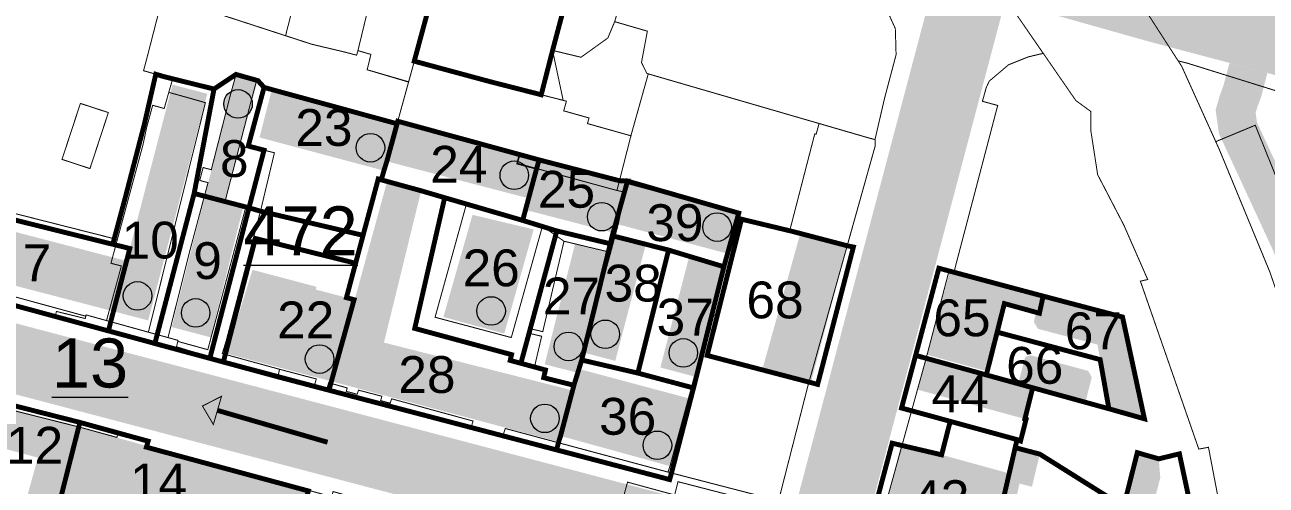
# Model space of a CAD drawing. Header units: millimetres. Extents: x 21689 to 31331, y 37531 to 43751.
# Drawn here: x 25966.4 to 26219.4, y 42600.2 to 42694 of the extents above; entities that cross this region are included whole.
import ezdxf

# ---------------------------------------------------------------- set-up
doc = ezdxf.new("R2010")
doc.units = ezdxf.units.MM
doc.linetypes.add('g5_084', pattern=[0.4, 0.2, -0.2])
doc.layers.add('0.1 ОКН', color=1, linetype='Continuous', lineweight=9, transparency=0.4)
doc.layers.add('00 Дороги', color=252, linetype='Continuous', lineweight=9, transparency=0.2)
for name, color, linetype, lineweight in [('0.15 - Видовые раскрытия', 22, 'Continuous', 9), ('00 границы ОКН', 1, 'Continuous', 40), ('00 номер ОКН', 7, 'Continuous', 15), ('00 Разраб границы', 5, 'g5_084', 50), ('CONTUR', 150, 'Continuous', 9)]:
    doc.layers.add(name, color=color, linetype=linetype, lineweight=lineweight)
doc.styles.get("Standard").update_dxf_attribs({"font": 'arial.ttf'})
doc.linetypes.add('474_2', pattern='A,1,-0.5,[222,geobl2.shx,S=0.1,R=0,X=0,Y=0],-0.5,3', length=5)

# ---------------------------------------------------------------- blocks, each defined once
blk = doc.blocks.new('участки все')
at = {"layer": 'CONTUR', "const_width": 0.2}
for points in [[(3337.77, 4857.37), (3331.8, 4857.33), (3329.4, 4907.09), (3322.9, 4909.74), (3325.85, 4931.35), (3326.67, 4931.21), (3325.99, 4938.66), (3323.61, 4946.5), (3322.75, 4955.92), (3320.92, 4965.53), (3318.94, 4965.17), (3307.04, 4999.37), (3308.53, 4999.71), (3303.69, 5010.74), (3298.33, 5021.07), (3296.91, 5030.23), (3296.97, 5033.92), (3293.88, 5036.17), (3258.14, 5087.95)], [(3049.04, 5399.05), (3066.58, 5372.74), (3078.65, 5357.23), (3107.37, 5320.22), (3113.09, 5315.45), (3117.25, 5306.37), (3121.31, 5300.93), (3129.16, 5291.09), (3134.57, 5285.48), (3142.06, 5278.43), (3152.97, 5263.44), (3156.91, 5257.73), (3189.28, 5222.13), (3221.5, 5184.63), (3232.52, 5170.43), (3237.83, 5162.11), (3256.27, 5134.4), (3263.77, 5123.3), (3273.45, 5108.14), (3315.47, 5043.12), (3323.12, 5026.21), (3333.41, 5001.28)], [(3372.26, 5026.45), (3316.49, 5043.82), (3314.74, 5044.24), (3299.73, 5067.5), (3299.73, 5067.5), (3307.07, 5065.38), (3312.33, 5062.09), (3318.29, 5059.58), (3321.07, 5058.82), (3322.86, 5061.15), (3345.38, 5060.51)], [(3120.09, 5053.52), (3132.84, 5049.37), (3138.16, 5047.64), (3144.87, 5046.05), (3147.31, 5045.41), (3147.57, 5046.34), (3150.22, 5045.57), (3149.45, 5042.44), (3157.9, 5039.99), (3155.72, 5032.06), (3155.7, 5031.95), (3155.55, 5031.43), (3128.45, 5038.84), (3127.22, 5040.22), (3122.73, 5041.49), (3118.24, 5038.52), (3108.01, 5041.05), (3104.74, 5042.01), (3103.88, 5042.24), (3104.58, 5044.87), (3107.29, 5055.41)], [(3283.1, 5051.78), (3287.23, 5045.78), (3284.17, 5045.06), (3280.17, 5043.45), (3276.23, 5040.12), (3275.6, 5038.74), (3274.85, 5036.01), (3277.96, 5035.17), (3269.33, 5002.31), (3269.06, 5001.08), (3268.01, 5001.37), (3264.24, 4986.93), (3263.38, 4983.67), (3253.63, 4948.52)], [(3199.66, 4948.01), (3202.52, 4958.43), (3212.12, 4955.82), (3212.81, 4958.52), (3232.96, 4953.32), (3239.21, 4977.79), (3252.98, 5026.88), (3252.95, 5028.22), (3254.9, 5036.64), (3257.25, 5045.5), (3257.16, 5048.73), (3257.09, 5050.84), (3254.86, 5055.73)], [(3077.84, 4994.64), (3085.96, 4992.48), (3086.12, 4993.21), (3092, 4991.76), (3092.16, 4992.5), (3110.92, 4987.31), (3110.59, 4986.02), (3123.68, 4981.94), (3131.24, 4979.9), (3131.61, 4981.42), (3139.08, 4979.46), (3138.75, 4978.26), (3141.29, 4977.58), (3141.6, 4978.69), (3145.39, 4977.62), (3145.19, 4976.93), (3147.41, 4976.34), (3147.69, 4977.17), (3152.46, 4975.93), (3152.2, 4975.05), (3154.13, 4974.52), (3154.44, 4975.41), (3171.03, 4970.88), (3170.71, 4969.78), (3177.16, 4968.05), (3177.61, 4969.36), (3210.68, 4960.5), (3233.3, 4954.65)], [(3232.96, 4953.32), (3212.81, 4958.52), (3212.12, 4955.82), (3202.52, 4958.43), (3199.66, 4948.01)], [(3142.21, 4955.47), (3104.79, 4965.8), (3105.12, 4967.03), (3098.75, 4968.72), (3098.44, 4967.55), (3095.53, 4968.35), (3090.89, 4969.63), (3074.54, 4973.73)], [(3074.54, 4973.73), (3090.89, 4969.63), (3086.85, 4955.03), (3085.36, 4950.56), (3084.86, 4948.58), (3078.73, 4950.37)]]:
    blk.add_lwpolyline(points, dxfattribs=at)
for points in [[(3170.71, 5082.87), (3184.7, 5079.25), (3195.16, 5076.6), (3194.46, 5073.87), (3192.23, 5065.2), (3191.82, 5063.55), (3194.59, 5062.88), (3195.51, 5062.32), (3202.23, 5060.26), (3199.9, 5052.24), (3198.51, 5048.92), (3193.04, 5044.99), (3187.24, 5046.38), (3189.4, 5036.21), (3174.65, 5039.98), (3159.07, 5044.19), (3163.23, 5059.6), (3164.99, 5059.08), (3167.03, 5066.58), (3166.43, 5066.77), (3170.71, 5082.87)], [(3120.09, 5053.52), (3120.89, 5055.62), (3126.98, 5080.16), (3132.79, 5074.92), (3134.35, 5080.8), (3140.19, 5079.19), (3139.87, 5078.02), (3133.5, 5051.99), (3133.21, 5050.94), (3132.84, 5049.37), (3120.09, 5053.52)], [(3199.07, 5075.63), (3247.27, 5062.19), (3252.33, 5059.12), (3254.86, 5055.73), (3257.09, 5050.84), (3257.16, 5048.73), (3257.25, 5045.5), (3254.9, 5036.64), (3252.95, 5028.22), (3251.82, 5028.51), (3208.64, 5041.05), (3206.45, 5041.7), (3205.36, 5043.92), (3206.56, 5050.3), (3199.9, 5052.24), (3202.23, 5060.26), (3195.51, 5062.32), (3199.07, 5075.63)], [(3152.96, 5066.89), (3148.06, 5068.14), (3148.22, 5068.79), (3143.16, 5070.05), (3138.23, 5071.37), (3133.5, 5051.99), (3133.21, 5050.94), (3132.84, 5049.37), (3138.16, 5047.64), (3144.87, 5046.05), (3147.31, 5045.41), (3147.57, 5046.34), (3149.6, 5054.71), (3151.98, 5063.46), (3152.96, 5066.89)], [(3151.98, 5063.46), (3154.83, 5062.66), (3154.98, 5062.06), (3163.23, 5059.6), (3159.07, 5044.19), (3157.89, 5039.94), (3149.45, 5042.44), (3150.22, 5045.57), (3147.57, 5046.34), (3149.6, 5054.71), (3151.98, 5063.46)], [(3187.24, 5046.38), (3193.04, 5044.99), (3198.51, 5048.92), (3199.9, 5052.24), (3206.56, 5050.3), (3205.36, 5043.92), (3206.45, 5041.7), (3206.73, 5041.61), (3206.48, 5040.66), (3203.46, 5029.91), (3203.21, 5028.99), (3194.35, 5031.48), (3194.67, 5032.62), (3189.51, 5034.07), (3190.06, 5036.04), (3189.4, 5036.21), (3187.24, 5046.38)], [(3159.07, 5044.19), (3174.65, 5039.98), (3190.06, 5036.04), (3189.51, 5034.07), (3194.67, 5032.62), (3194.35, 5031.48), (3203.21, 5028.99), (3200.36, 5017.85), (3180.09, 5023.38), (3180.62, 5025.26), (3155.72, 5032.06), (3159.07, 5044.19)], [(3096.36, 4991.34), (3110.92, 4987.31), (3110.86, 4987.1), (3116.98, 4985.42), (3124.69, 5014.35), (3120.44, 5015.41), (3125.77, 5035.95), (3126.93, 5040.3), (3122.73, 5041.49), (3118.24, 5038.52), (3109.82, 5040.6), (3109.02, 5037.83), (3108.09, 5034.55), (3105.74, 5035.2), (3104.52, 5030.71), (3103.75, 5027.1), (3098.54, 5007.86), (3097.24, 5003.02), (3099.36, 5002.48), (3096.39, 4991.55), (3096.36, 4991.34)], [(3122.73, 5041.49), (3121.51, 5037.04), (3117.69, 5022.08), (3116.02, 5022.52), (3115.33, 5019.89), (3117.02, 5019.45), (3116.24, 5016.55), (3120.44, 5015.41), (3125.77, 5035.95), (3126.93, 5040.3), (3122.73, 5041.49)], [(3112.47, 5036.88), (3109.02, 5037.83), (3108.09, 5034.55), (3105.74, 5035.2), (3104.52, 5030.71), (3103.75, 5027.1), (3098.54, 5007.86), (3097.24, 5003.02), (3099.36, 5002.48), (3096.39, 4991.55), (3096.36, 4991.34), (3104.87, 4988.98), (3116.49, 5035.73), (3112.47, 5036.88)], [(3128.45, 5038.84), (3155.55, 5031.43), (3153.47, 5023.79), (3152.85, 5021.8), (3152.34, 5020.01), (3151.71, 5020.19), (3148.63, 5008.71), (3127.71, 5013.63), (3130.55, 5025.52), (3125.22, 5026.9), (3128.45, 5038.84)], [(3087.26, 5024.18), (3091.01, 5035.58), (3096.71, 5033.72), (3092.96, 5022.31), (3087.26, 5024.18)], [(3155.7, 5031.95), (3180.44, 5025.19), (3179.94, 5023.27), (3183.96, 5022.2), (3181.72, 5013.9), (3181.16, 5011.75), (3160.46, 5017.79), (3153.52, 5019.7), (3152.34, 5020.01), (3152.85, 5021.8), (3153.47, 5023.79), (3155.7, 5031.95)], [(3241.54, 5031.5), (3251.83, 5028.51), (3252.95, 5028.22), (3252.97, 5027.61), (3252.98, 5026.88), (3247.28, 5006.59), (3242.5, 5007.84), (3237.73, 5009.09), (3235.81, 5009.6), (3235.57, 5009.64), (3239.18, 5023.61), (3240.68, 5029.39), (3240.96, 5029.32), (3241.42, 5030.97), (3241.54, 5031.5)], [(3322.4, 5027.8), (3323.12, 5026.21), (3333.41, 5001.28), (3337.07, 4990.71), (3348.86, 4946.46), (3349.93, 4940.2), (3350.47, 4924.42), (3356.42, 4923.37), (3358.89, 4926.8), (3358.99, 4932.02), (3357.6, 4946.31), (3353.84, 4965.2), (3349.1, 4992.71), (3339.16, 5011.4), (3334.62, 5020.82), (3330.45, 5031.14), (3322.4, 5027.8)], [(3183.99, 5022.31), (3181.72, 5013.9), (3181.16, 5011.75), (3185.18, 5010.58), (3189.57, 5007.51), (3199.09, 5005.23), (3200.62, 5010.97), (3201.98, 5017.5), (3200.36, 5017.85), (3183.99, 5022.31)], [(3148.63, 5008.71), (3151.71, 5020.19), (3152.34, 5020.01), (3153.52, 5019.7), (3160.46, 5017.79), (3165.25, 5016.39), (3159.15, 4989.75), (3178.88, 4984.41), (3178.62, 4983.23), (3185.8, 4981.28), (3185.44, 4979.72), (3191.6, 4978.17), (3188.86, 4967.84), (3188.44, 4966.46), (3177.61, 4969.36), (3177.16, 4968.05), (3170.71, 4969.78), (3171.03, 4970.88), (3154.44, 4975.41), (3154.13, 4974.52), (3152.2, 4975.05), (3152.46, 4975.93), (3147.69, 4977.17), (3147.41, 4976.34), (3145.19, 4976.93), (3145.39, 4977.62), (3142.05, 4978.56), (3146.79, 4995.6), (3145.23, 4996.02), (3148.63, 5008.71)], [(3202.36, 5019.29), (3201.98, 5017.5), (3200.62, 5010.97), (3199.09, 5005.23), (3194.23, 4987.73), (3192.3, 4980.76), (3191.61, 4978.17), (3188.86, 4967.84), (3188.44, 4966.46), (3210.77, 4960.48), (3210.84, 4960.73), (3211.18, 4961.73), (3213.82, 4971.42), (3215.33, 4976.96), (3217.07, 4983.45), (3218.7, 4989.66), (3219.89, 4989.35), (3220.72, 4992.34), (3219.53, 4992.65), (3225.03, 5013.13), (3211.96, 5016.7), (3202.36, 5019.29)], [(3116.24, 5016.55), (3113.27, 5005.4), (3108.87, 4987.88), (3110.92, 4987.31), (3110.86, 4987.1), (3116.98, 4985.42), (3124.69, 5014.35), (3120.44, 5015.41), (3116.24, 5016.55)], [(3169.69, 5015.1), (3163.29, 4992.02), (3178.83, 4987.89), (3185.18, 5010.58), (3181.16, 5011.75), (3169.69, 5015.1)], [(3098.54, 5007.86), (3077.27, 5013.25), (3075.9, 5008.65), (3072.97, 4997.78), (3072.89, 4997.49), (3092.1, 4992.24), (3092.16, 4992.5), (3096.36, 4991.34), (3096.39, 4991.55), (3099.36, 5002.48), (3097.24, 5003.02), (3098.54, 5007.86)], [(3127.71, 5013.63), (3120.7, 4987.15), (3119.93, 4984.62), (3131.61, 4981.42), (3139.08, 4979.46), (3138.75, 4978.26), (3141.29, 4977.58), (3141.6, 4978.69), (3142.05, 4978.56), (3146.79, 4995.6), (3145.23, 4996.02), (3148.63, 5008.71), (3127.71, 5013.63)], [(3189.57, 5007.51), (3185.24, 4989.09), (3182.84, 4989.66), (3182.62, 4988.72), (3185.02, 4988.15), (3183.55, 4981.89), (3185.8, 4981.28), (3185.44, 4979.72), (3191.61, 4978.17), (3192.3, 4980.76), (3194.23, 4987.73), (3199.09, 5005.23), (3189.57, 5007.51)], [(3086.85, 4955.03), (3090.89, 4969.63), (3095.53, 4968.35), (3098.44, 4967.55), (3098.75, 4968.72), (3105.12, 4967.03), (3104.79, 4965.8), (3142.21, 4955.47), (3142.5, 4956.51), (3144.51, 4955.95), (3144.21, 4954.93), (3158.59, 4950.96), (3154.52, 4936.04), (3153.92, 4933.22), (3149.07, 4934.5), (3149.82, 4937.38), (3137.57, 4940.89), (3127.39, 4943.79), (3091.47, 4953.73), (3086.85, 4955.03)]]:
    blk.add_lwpolyline(points, close=True, dxfattribs=at)
blk = doc.blocks.new('стрелка вид улицы')
at = {"layer": '0.15 - Видовые раскрытия', "linetype": '474_2'}
h = blk.add_hatch(color=256, dxfattribs=at)
h.dxf.hatch_style = 1
h.paths.add_polyline_path([(-23.36, -2.99), (-23.36, 2.99), (-26.54, 0)])
at = {"layer": '0.15 - Видовые раскрытия', "const_width": 0.2}
blk.add_lwpolyline([(-23.36, -2.99), (-23.36, 2.99), (-26.54, 0), (-23.36, -2.99)], dxfattribs=at)
at = {"layer": '0.15 - Видовые раскрытия', "linetype": '474_2', "const_width": 1}
blk.add_lwpolyline([(-23.36, 0), (0, 0)], dxfattribs=at)

msp = doc.modelspace()

# ---------------------------------------------------------------- hatches: boundary and pattern name
at = {"layer": '0.1 ОКН', "transparency": 33554585}
h = msp.add_hatch(color=1, dxfattribs=at)
h.dxf.hatch_style = 1
h.paths.add_polyline_path([(26013.87, 42682.6), (26009.44, 42683.83), (26003.05, 42658.79), (26007.16, 42657.75)])
h = msp.add_hatch(color=1, dxfattribs=at)
h.dxf.hatch_style = 1
h.paths.add_polyline_path([(26003.62, 42679.91), (25996.53, 42681.76), (25984.5, 42635.59), (25991.58, 42633.74)])
at = {"layer": '0.1 ОКН', "transparency": 33554687}
h = msp.add_hatch(color=2, dxfattribs=at)
h.dxf.hatch_style = 1
edge = h.paths.add_edge_path()
edge.add_arc((26009.89, 42677.84), 2.91, 0, 360)
at = {"layer": '0.1 ОКН', "transparency": 33554585}
h = msp.add_hatch(color=1, dxfattribs=at)
h.dxf.hatch_style = 1
h.paths.add_polyline_path([(26042.17, 42673.31), (26016.65, 42680.28), (26014.26, 42671.01), (26039.62, 42664.25)])
h = msp.add_hatch(color=1, dxfattribs=at)
h.dxf.hatch_style = 1
h.paths.add_polyline_path([(26071.24, 42666.54), (26042.47, 42674.42), (26040.21, 42666.14), (26069.08, 42658.62)])
at = {"layer": '0.1 ОКН', "transparency": 33554687}
h = msp.add_hatch(color=2, dxfattribs=at)
h.dxf.hatch_style = 1
edge = h.paths.add_edge_path()
edge.add_arc((26036.88, 42668.92), 2.91, 0, 360)
h = msp.add_hatch(color=2, dxfattribs=at)
h.dxf.hatch_style = 1
edge = h.paths.add_edge_path()
edge.add_arc((26066.19, 42663.31), 2.91, 0, 360)
at = {"layer": '0.1 ОКН', "transparency": 33554585}
h = msp.add_hatch(color=1, dxfattribs=at)
h.dxf.hatch_style = 1
h.paths.add_polyline_path([(26089.09, 42661.63), (26071.25, 42666.44), (26068.47, 42656.26), (26086.34, 42651.61)])
h = msp.add_hatch(color=1, dxfattribs=at)
h.dxf.hatch_style = 1
h.paths.add_polyline_path([(26047.21, 42660.15), (26040.27, 42662.05), (26031.81, 42631.22), (26028.92, 42621.33), (26075.25, 42609), (26078.06, 42619.49), (26039.63, 42629.22)])
h = msp.add_hatch(color=1, dxfattribs=at)
h.dxf.hatch_style = 1
h.paths.add_polyline_path([(26111.77, 42655.47), (26089.13, 42661.62), (26087.08, 42653.38), (26109.58, 42647.36)])
h = msp.add_hatch(color=1, dxfattribs=at)
h.dxf.hatch_style = 1
h.paths.add_polyline_path([(26010.94, 42656.77), (26003.05, 42658.79), (25996.38, 42632.38), (26004.31, 42630.29)])
at = {"layer": '0.1 ОКН', "transparency": 33554687}
h = msp.add_hatch(color=2, dxfattribs=at)
h.dxf.hatch_style = 1
edge = h.paths.add_edge_path()
edge.add_arc((26084.01, 42654.87), 2.91, 0, 360)
at = {"layer": '0.1 ОКН', "transparency": 33554585}
h = msp.add_hatch(color=1, dxfattribs=at)
h.dxf.hatch_style = 1
h.paths.add_polyline_path([(26070.13, 42652.28), (26057.67, 42655.25), (26051.74, 42634.44), (26064.14, 42631.05)])
at = {"layer": '0.1 ОКН', "transparency": 33554687}
h = msp.add_hatch(color=2, dxfattribs=at)
h.dxf.hatch_style = 1
edge = h.paths.add_edge_path()
edge.add_arc((26107.53, 42652.75), 2.91, 0, 360)
at = {"layer": '0.1 ОКН', "transparency": 33554585}
h = msp.add_hatch(color=1, dxfattribs=at)
h.dxf.hatch_style = 1
h.paths.add_polyline_path([(25987.17, 42645.85), (25962.76, 42652.22), (25960.08, 42641.95), (25984.5, 42635.59)])
h = msp.add_hatch(color=1, dxfattribs=at)
h.dxf.hatch_style = 1
h.paths.add_polyline_path([(26085.32, 42647.55), (26078.54, 42649.22), (26072.38, 42624.79), (26079.02, 42623.1)])
h = msp.add_hatch(color=1, dxfattribs=at)
h.dxf.hatch_style = 1
h.paths.add_polyline_path([(26092.91, 42648.93), (26086.65, 42650.5), (26080.31, 42627.19), (26086.77, 42625.49)])
h = msp.add_hatch(color=1, dxfattribs=at)
h.dxf.hatch_style = 1
h.paths.add_polyline_path([(26116.72, 42623.66), (26126.63, 42621.07), (26134.03, 42648.95), (26124.48, 42651.45)])
h = msp.add_hatch(color=1, dxfattribs=at)
h.dxf.hatch_style = 1
h.paths.add_polyline_path([(26108.87, 42644.69), (26101.85, 42646.8), (26095.96, 42624.16), (26102.87, 42622.31)])
h = msp.add_hatch(color=1, dxfattribs=at)
h.dxf.hatch_style = 1
h.paths.add_polyline_path([(26033.54, 42637.96), (26025.73, 42640.03), (26025.88, 42640.59), (26012.84, 42644.04), (26007.53, 42626.99), (26028.92, 42621.33)])
at = {"layer": '0.1 ОКН', "transparency": 33554687}
h = msp.add_hatch(color=2, dxfattribs=at)
h.dxf.hatch_style = 1
edge = h.paths.add_edge_path()
edge.add_arc((25989.4, 42638.74), 2.91, 0, 360)
at = {"layer": '0.1 ОКН', "transparency": 33554585}
h = msp.add_hatch(color=1, dxfattribs=at)
h.dxf.hatch_style = 1
h.paths.add_polyline_path([(26150.36, 42626.72), (26162.58, 42623.37), (26166.15, 42637.15), (26173.21, 42635.2), (26173.97, 42638.68), (26154.95, 42643.78)])
at = {"layer": '0.1 ОКН', "transparency": 33554687}
h = msp.add_hatch(color=2, dxfattribs=at)
h.dxf.hatch_style = 1
edge = h.paths.add_edge_path()
edge.add_arc((26001.25, 42635.27), 2.91, 0, 360)
h = msp.add_hatch(color=2, dxfattribs=at)
h.dxf.hatch_style = 1
edge = h.paths.add_edge_path()
edge.add_arc((26061.47, 42635.66), 2.91, 0, 360)
at = {"layer": '0.1 ОКН', "transparency": 33554585}
h = msp.add_hatch(color=1, dxfattribs=at)
h.dxf.hatch_style = 1
h.paths.add_polyline_path([(26173.21, 42635.2), (26172.53, 42635.39), (26172.06, 42633.44), (26172.93, 42632.02), (26185.05, 42628.81), (26187.37, 42615.74), (26194.63, 42613.66), (26190.15, 42634.43), (26173.97, 42638.69)])
at = {"layer": '0.1 ОКН', "transparency": 33554687}
h = msp.add_hatch(color=2, dxfattribs=at)
h.dxf.hatch_style = 1
edge = h.paths.add_edge_path()
edge.add_arc((26077.23, 42628.43), 2.91, 0, 360)
h = msp.add_hatch(color=2, dxfattribs=at)
h.dxf.hatch_style = 1
edge = h.paths.add_edge_path()
edge.add_arc((26084.73, 42630.91), 2.91, 0, 360)
h = msp.add_hatch(color=2, dxfattribs=at)
h.dxf.hatch_style = 1
edge = h.paths.add_edge_path()
edge.add_arc((26100.64, 42627.13), 2.91, 0, 360)
h = msp.add_hatch(color=2, dxfattribs=at)
h.dxf.hatch_style = 1
edge = h.paths.add_edge_path()
edge.add_arc((26026.5, 42625.86), 2.91, 0, 360)
at = {"layer": '0.1 ОКН', "transparency": 33554585}
h = msp.add_hatch(color=1, dxfattribs=at)
h.dxf.hatch_style = 1
h.paths.add_polyline_path([(26168.9, 42620.9), (26182.58, 42617.05), (26183.88, 42622.14), (26183.17, 42623.45), (26171.39, 42626.64), (26170.29, 42626.3)])
h = msp.add_hatch(color=1, dxfattribs=at)
h.dxf.hatch_style = 1
h.paths.add_polyline_path([(26101.69, 42617.88), (26079.37, 42623.85), (26075.61, 42610.2), (26097.91, 42604.06)])
h = msp.add_hatch(color=1, dxfattribs=at)
h.dxf.hatch_style = 1
h.paths.add_polyline_path([(26148.4, 42619.63), (26170.25, 42613.66), (26171.85, 42620.06), (26150.16, 42626.08)])
h = msp.add_hatch(color=1, dxfattribs=at)
h.dxf.hatch_style = 1
h.paths.add_polyline_path([(25977.42, 42612.02), (25959.28, 42616.85), (25957.18, 42608.97), (25969.1, 42605.79), (25966.01, 42594.63), (25972.55, 42592.89), (25973.77, 42597.64)])
at = {"layer": '0.1 ОКН', "transparency": 33554687}
h = msp.add_hatch(color=2, dxfattribs=at)
h.dxf.hatch_style = 1
edge = h.paths.add_edge_path()
edge.add_arc((26072.42, 42613.79), 2.91, 0, 360)
at = {"layer": '0.1 ОКН', "transparency": 33554585}
h = msp.add_hatch(color=1, dxfattribs=at)
h.dxf.hatch_style = 1
h.paths.add_polyline_path([(26024.23, 42599), (25977.42, 42612.02), (25973.77, 42597.64), (26020.04, 42584.32)])
at = {"layer": '0.1 ОКН', "transparency": 33554687}
h = msp.add_hatch(color=2, dxfattribs=at)
h.dxf.hatch_style = 1
edge = h.paths.add_edge_path()
edge.add_arc((26095.36, 42608.3), 2.91, 0, 360)
at = {"layer": '0.1 ОКН', "transparency": 33554585}
h = msp.add_hatch(color=1, dxfattribs=at)
h.dxf.hatch_style = 1
h.paths.add_polyline_path([(26141.02, 42591.84), (26163.27, 42586.2), (26167.05, 42602.58), (26153.28, 42606.36), (26144.98, 42608.31)])
h = msp.add_hatch(color=1, dxfattribs=at)
h.dxf.hatch_style = 1
h.paths.add_polyline_path([(26188.2, 42590.27), (26185, 42591.01), (26185.69, 42594.1), (26168.65, 42598.26), (26169.13, 42600.5), (26171.69, 42599.86), (26173.29, 42606.5), (26168.27, 42607.82), (26163.27, 42586.2), (26185.6, 42580.55)])
h = msp.add_hatch(color=1, dxfattribs=at)
h.dxf.hatch_style = 1
h.paths.add_polyline_path([(26191.21, 42596.66), (26196.16, 42595.2), (26197.85, 42601.7), (26197.53, 42605.54), (26193.53, 42606.66)])

# ---------------------------------------------------------------- linework, layer by layer
at = {"layer": '0.1 ОКН', "color": 7, "transparency": 33554687}
for centre in [(26009.89, 42677.84), (26036.88, 42668.92), (26066.19, 42663.31), (26084.01, 42654.87), (26107.53, 42652.75), (25989.4, 42638.74), (26001.25, 42635.27), (26061.47, 42635.66), (26077.23, 42628.43), (26084.73, 42630.91), (26100.64, 42627.13), (26026.5, 42625.86), (26072.42, 42613.79), (26095.36, 42608.3)]:
    msp.add_circle(centre, 2.91, dxfattribs=at)
at = {"layer": '00 границы ОКН', "const_width": 1, "flags": 128}
for points in [[(26045.8, 42686.55), (26049.98, 42701.96), (26051.73, 42701.44), (26053.78, 42708.95), (26053.18, 42709.14), (26057.47, 42725.23), (26058.18, 42727.81), (26082.5, 42721.28), (26081.92, 42718.96), (26081.21, 42716.23), (26078.98, 42707.56), (26078.56, 42705.92), (26073.99, 42688.74), (26071.68, 42679.71), (26061.4, 42682.34), (26045.8, 42686.55)], [(25983.48, 42631.6), (25983.94, 42633.47), (25987.83, 42648.39), (25984.35, 42649.25), (25986.83, 42658.48), (25990.77, 42673.61), (25993.12, 42683.89), (25994.76, 42683.41), (26004.99, 42680.87), (26009.47, 42683.85), (26013.96, 42682.58), (26015.19, 42681.2), (26011.97, 42669.26), (26015.19, 42668.42), (26012.12, 42656.68), (26004.2, 42626.24), (26004.14, 42626.01)], [(26085.76, 42649.36), (26086.16, 42650.99), (26089.26, 42662.12), (26087.61, 42662.2), (26071.25, 42666.44), (26070.71, 42664.56), (26068.47, 42656.26), (26067.91, 42654.11), (26074.86, 42651.97)], [(26028.8, 42620.92), (26028.44, 42619.51), (26074.81, 42607.36), (26075.18, 42608.82), (26075.61, 42610.2), (26078.34, 42620.53), (26072.19, 42622.07), (26072.54, 42623.64), (26067.53, 42625), (26065.36, 42625.59), (26065.63, 42626.77), (26045.9, 42632.11), (26052, 42658.74), (26047.21, 42660.15), (26040.27, 42662.05), (26039.08, 42662.37), (26038.46, 42662.55), (26035.37, 42651.07), (26033.85, 42645.39), (26031.98, 42638.38), (26033.54, 42637.96), (26028.8, 42620.92)], [(26086.16, 42650.99), (26089.26, 42662.12), (26111.93, 42655.6), (26108.91, 42644.67), (26097.63, 42648.07), (26086.16, 42650.99)], [(26105.5, 42626.6), (26112.5, 42654.36), (26122.32, 42652), (26122.54, 42651.95), (26124.48, 42651.45), (26129.26, 42650.2), (26134.03, 42648.95), (26135.3, 42648.69), (26128.01, 42620.71), (26105.5, 42626.6)], [(26079.93, 42625.67), (26085.52, 42648.37), (26085.76, 42649.36), (26086.16, 42650.99), (26097.63, 42648.07), (26091.37, 42623.01), (26079.93, 42625.67)], [(26028.8, 42620.92), (26028.8, 42620.92), (26028.44, 42619.51), (26017.99, 42622.25), (26006.89, 42625.26), (26013.43, 42650.43), (26033.85, 42645.39), (26031.98, 42638.38), (26033.54, 42637.96)], [(26091.37, 42623.01), (26097.63, 42648.07), (26108.91, 42644.67), (26102.72, 42619.98), (26091.37, 42623.01)], [(26152.72, 42644.37), (26147.98, 42626.62), (26162.39, 42622.63), (26166.07, 42637.17), (26173.21, 42635.2), (26173.97, 42638.69), (26171.98, 42639.22), (26152.72, 42644.37)], [(26194.62, 42613.69), (26190.15, 42634.43), (26173.97, 42638.69), (26173.21, 42635.2), (26166.07, 42637.17), (26164.6, 42631.35), (26185.59, 42625.76), (26187.37, 42615.74), (26194.62, 42613.69)], [(26164.6, 42631.35), (26162.39, 42622.63), (26187.37, 42615.74), (26185.59, 42625.76), (26164.6, 42631.35)], [(26147.98, 42626.62), (26145.11, 42615.89), (26168.65, 42609.46), (26169.37, 42609.18), (26170.49, 42613.58), (26170.25, 42613.66), (26171.84, 42620.02), (26162.39, 42622.63), (26147.98, 42626.62)], [(26074.81, 42607.37), (26075.18, 42608.82), (26075.62, 42610.2), (26078.34, 42620.53), (26079.93, 42625.67), (26091.37, 42623.01), (26102.72, 42619.98), (26098.23, 42602.66), (26097.86, 42601.32), (26074.81, 42607.37)], [(25956.01, 42618.46), (25977.66, 42612.96), (25972.13, 42591.25), (25963.77, 42593.48), (25964.18, 42595.12), (25951.14, 42598.6), (25956.01, 42618.46)], [(26155.03, 42613.18), (26153.28, 42606.36), (26143.2, 42608.73), (26137.14, 42586.01), (26161.72, 42579.48), (26168.65, 42609.46), (26155.03, 42613.18)], [(25977.66, 42612.96), (25985.27, 42610.84), (25991.57, 42609.14), (25991.21, 42607.92), (26024.23, 42599), (26019.83, 42583.56), (26013.54, 42585.24), (26009.15, 42585.1), (25999.45, 42587.81), (25997.88, 42582.68), (26000.04, 42578.48), (25999.38, 42575.14), (25977.32, 42580.58), (25978.74, 42585.82), (25971.22, 42587.89), (25972.13, 42591.25), (25977.66, 42612.96)], [(26168.27, 42607.82), (26161.72, 42579.48), (26184.68, 42573.38), (26189.76, 42593.39), (26190.37, 42595.79), (26173.29, 42606.5), (26168.27, 42607.82)], [(26193.16, 42606.8), (26189.76, 42593.39), (26202.48, 42590.57), (26203.74, 42597.2), (26201.74, 42606.56), (26197.53, 42605.54), (26193.16, 42606.8)]]:
    msp.add_lwpolyline(points, close=True, dxfattribs=at)
for points in [[(26035.37, 42651.07), (26014.46, 42655.99), (26012.12, 42656.68), (26015.19, 42668.42), (26011.97, 42669.26), (26015.19, 42681.2), (26042.3, 42673.8), (26040.21, 42666.14), (26039.59, 42664.15), (26039.08, 42662.37), (26038.46, 42662.55), (26035.37, 42651.07)], [(26071.25, 42666.44), (26067.18, 42667.55), (26042.45, 42674.31), (26042.31, 42673.8), (26040.21, 42666.14), (26039.59, 42664.15), (26039.08, 42662.37), (26040.27, 42662.05), (26047.21, 42660.15), (26052, 42658.74), (26067.91, 42654.11), (26068.47, 42656.26), (26070.71, 42664.56), (26071.25, 42666.44)], [(25992.93, 42629.03), (26004.14, 42626.01), (26004.2, 42626.24), (26012.12, 42656.68), (26000.94, 42659.6), (25993.41, 42630.84), (25992.93, 42629.03)], [(26067.91, 42654.11), (26052, 42658.74), (26045.9, 42632.11), (26065.63, 42626.77), (26065.36, 42625.59), (26067.53, 42625), (26074.86, 42651.97), (26067.91, 42654.11)], [(25959.71, 42640.14), (25959.21, 42638.18), (25983.48, 42631.6), (25983.94, 42633.47), (25983.94, 42633.47), (25987.17, 42645.85), (25987.83, 42648.39), (25984.35, 42649.25), (25963.65, 42654.38), (25962.65, 42651.01), (25959.71, 42640.14)], [(26078.34, 42620.53), (26079.93, 42625.67), (26085.52, 42648.37), (26085.76, 42649.36), (26074.86, 42651.97), (26067.53, 42625), (26072.54, 42623.64), (26072.19, 42622.07), (26078.34, 42620.53)]]:
    msp.add_lwpolyline(points, dxfattribs=at)
at = {"layer": '00 Дороги', "lineweight": 9}
for points, const_width in [([(27209.24, 43499.14), (27037.38, 43405.03), (26876.28, 43321.07), (26815.86, 43299.35), (26776.4, 43293.6), (26754.41, 43293.94), (26564, 43337.3), (26500.96, 43343.23), (26354.55, 43310.21), (26319.4, 43288), (26306.54, 43270.19), (26245.37, 43027.94), (26166.79, 42730.3), (26121.38, 42558.5), (26061.96, 42332.12), (25997.51, 42071.83), (25972.36, 41969.76), (25950.24, 41859.92)], 12), ([(26326.27, 43287.05), (26316.67, 43278.04), (26305.05, 43257.44), (26245.37, 43027.94), (26166.79, 42730.3), (26121.38, 42558.5), (26061.96, 42332.12), (25997.51, 42071.83), (25972.36, 41969.76), (25948.76, 41849.3)], 15), ([(26168.1, 42706.06), (26197.56, 42697.77), (26280.9, 42675.67), (26404.64, 42642.83)], 15), ([(26242.27, 42560.56), (26241.7, 42576.32), (26241.03, 42586.1), (26237.23, 42602.9), (26233.42, 42621.48), (26230.38, 42633.63), (26224.59, 42649.39), (26218.13, 42663.35), (26213.67, 42672.94), (26213.2, 42676.34), (26213.73, 42678.18), (26214.58, 42680.5), (26215.81, 42685.16)], 8), ([(25881.94, 42647.67), (26120.61, 42584.82)], 14)]:
    msp.add_lwpolyline(points, dxfattribs=dict(at, const_width=const_width))
at = {"layer": '00 Разраб границы', "ltscale": 5, "const_width": 1, "flags": 128}
msp.add_lwpolyline([(25983.48, 42631.6), (25983.94, 42633.47), (25987.83, 42648.39), (25984.35, 42649.25), (25986.83, 42658.48), (25990.77, 42673.61), (25993.12, 42683.89), (25994.76, 42683.41), (26004.99, 42680.87), (26000.94, 42659.6), (25993.41, 42630.84), (25992.94, 42629.04)], close=True, dxfattribs=at)
msp.add_lwpolyline([(25983.48, 42631.6), (25983.94, 42633.47), (25987.83, 42648.39), (25984.35, 42649.25), (25986.83, 42658.48), (25990.77, 42673.61), (25993.12, 42683.89), (25994.76, 42683.41), (26004.99, 42680.87), (26000.94, 42659.6), (25993.41, 42630.84), (25992.94, 42629.04)], close=True, dxfattribs=at)
at = {"layer": '00 Разраб границы', "ltscale": 3, "const_width": 1}
for points in [[(25983.48, 42631.6), (25992.94, 42629.04), (26004.14, 42626.01), (26006.89, 42625.26), (26028.44, 42619.51), (26074.81, 42607.36), (26097.86, 42601.32), (26102.72, 42619.98), (26108.91, 42644.67), (26111.93, 42655.6), (26089.26, 42662.12), (26087.61, 42662.2), (26071.25, 42666.44), (26042.45, 42674.31), (26042.3, 42673.8), (26015.19, 42681.2), (26013.96, 42682.57), (26009.47, 42683.85), (26004.99, 42680.87), (25996.57, 42682.96), (25994.76, 42683.41), (25993.12, 42683.89), (25990.77, 42673.61), (25986.83, 42658.48), (25984.35, 42649.25), (25987.83, 42648.39), (25983.94, 42633.47), (25983.48, 42631.6)], [(25983.48, 42631.6), (25992.94, 42629.04), (26004.14, 42626.01), (26006.89, 42625.26), (26028.44, 42619.51), (26074.81, 42607.36), (26097.86, 42601.32), (26102.72, 42619.98), (26108.91, 42644.67), (26111.93, 42655.6), (26089.26, 42662.12), (26087.61, 42662.2), (26071.25, 42666.44), (26042.45, 42674.31), (26042.3, 42673.8), (26015.19, 42681.2), (26013.96, 42682.57), (26009.47, 42683.85), (26004.99, 42680.87), (25996.57, 42682.96), (25994.76, 42683.41), (25993.12, 42683.89), (25990.77, 42673.61), (25986.83, 42658.48), (25984.35, 42649.25), (25987.83, 42648.39), (25983.94, 42633.47), (25983.48, 42631.6)], [(26024.23, 42599), (25991.21, 42607.92), (25991.57, 42609.14), (25977.66, 42612.96), (25956.01, 42618.46)], [(26024.23, 42599), (25991.21, 42607.92), (25991.57, 42609.14), (25977.66, 42612.96), (25956.01, 42618.46)], [(26137.14, 42586.01), (26161.72, 42579.48), (26184.68, 42573.38), (26205.16, 42567.95), (26207.05, 42575.03), (26202.48, 42590.57), (26203.74, 42597.2), (26201.74, 42606.56), (26197.53, 42605.54), (26193.16, 42606.8), (26190.37, 42595.79), (26173.29, 42606.5), (26168.28, 42607.82), (26168.65, 42609.46), (26155.03, 42613.18), (26153.28, 42606.36), (26143.2, 42608.73), (26137.14, 42586.01)], [(26137.14, 42586.01), (26161.72, 42579.48), (26184.68, 42573.38), (26205.16, 42567.95), (26207.05, 42575.03), (26202.48, 42590.57), (26203.74, 42597.2), (26201.74, 42606.56), (26197.53, 42605.54), (26193.16, 42606.8), (26190.37, 42595.79), (26173.29, 42606.5), (26168.28, 42607.82), (26168.65, 42609.46), (26155.03, 42613.18), (26153.28, 42606.36), (26143.2, 42608.73), (26137.14, 42586.01)]]:
    msp.add_lwpolyline(points, dxfattribs=at)
at = {"layer": '00 Разраб границы', "ltscale": 5, "const_width": 1, "flags": 128}
msp.add_lwpolyline([(26000.94, 42659.6), (26012.12, 42656.68), (26015.19, 42668.42), (26011.97, 42669.26), (26015.19, 42681.2), (26013.96, 42682.57), (26009.47, 42683.85), (26004.99, 42680.87), (26000.94, 42659.6)], dxfattribs=at)
msp.add_lwpolyline([(26000.94, 42659.6), (26012.12, 42656.68), (26015.19, 42668.42), (26011.97, 42669.26), (26015.19, 42681.2), (26013.96, 42682.57), (26009.47, 42683.85), (26004.99, 42680.87), (26000.94, 42659.6)], dxfattribs=at)

# ---------------------------------------------------------------- block references
at = {"layer": '0.15 - Видовые раскрытия', "rotation": 343.8673699309493}
msp.add_blockref('стрелка вид улицы', (26028.13, 42608.92), dxfattribs=at)
at = {"layer": 'CONTUR'}
msp.add_blockref('участки все', (22886.75, 37642.36), dxfattribs=at)

# ---------------------------------------------------------------- texts
at = {"layer": '00 номер ОКН', "color": 4, "char_height": 7.5, "attachment_point": 1}
for s, width, insert in [('{\\C7;23}', 7.5, (26021.56, 42676.79)), ('{\\C7;8}', 2.5833, (26006.2, 42670.46)), ('{\\C7;24}', 2.5833, (26049.06, 42669.29)), ('{\\C7;25}', 2.5833, (26071, 42664.2)), ('{\\C7;39}', 2.5833, (26093.1, 42657.4)), ('{\\C7;10}', 2.5833, (25986.17, 42653.85)), ('{\\C7;7}', 2.5833, (25965.98, 42649.23)), ('{\\C7;9}', 2.5833, (26000.77, 42649.67)), ('{\\C7;26}', 2.5833, (26055.65, 42648.19)), ('{\\C7;38}', 2.5833, (26084.59, 42645.09)), ('{\\C7;27}', 2.5833, (26072.02, 42642.47)), ('{\\C7;68}', 7.5, (26113.5, 42641.66)), ('{\\C7;22}', 2.5833, (26017.85, 42637.59)), ('{\\C7;37}', 2.5833, (26095.2, 42638.15)), ('{\\C7;65}', 7.5, (26151.6, 42638.01)), ('{\\C7;67}', 7.5, (26178.38, 42635.36)), ('{\\C7;28}', 2.5833, (26042.56, 42626.46)), ('{\\C7;66}', 7.5, (26166.43, 42628.33)), ('{\\C7;44}', 7.5, (26151.23, 42622.53)), ('{\\C7;36}', 2.5833, (26083.47, 42617.95)), ('{\\C7;12}', 2.5833, (25962.59, 42612.05)), ('{\\C7;14}', 2.5833, (25987.86, 42604.58)), ('{\\C7;43}', 7.5, (26147.31, 42601.18))]:
    msp.add_mtext_dynamic_manual_height_columns(s, width=width, gutter_width=12.5, heights=[0], dxfattribs=dict(at, insert=insert))
at = {"layer": '00 номер ОКН', "color": 7, "char_height": 10, "attachment_point": 1}
for s, width, insert in [('{\\L\\C1;472}', 2.5833, (26010.99, 42656.97)), ('{\\L\\C1;13}', 10, (25971.96, 42630.07))]:
    msp.add_mtext_dynamic_manual_height_columns(s, width=width, gutter_width=12.5, heights=[0], dxfattribs=dict(at, insert=insert))

doc.saveas('drawing.dxf')
